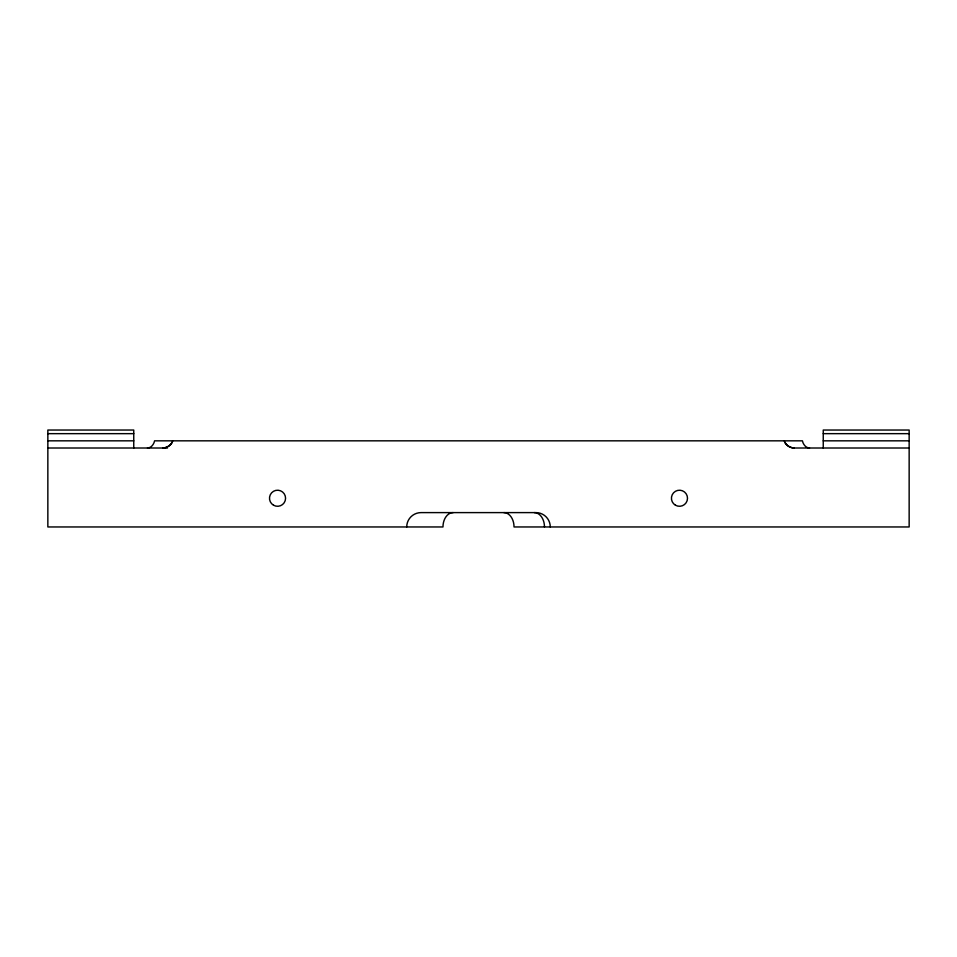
<?xml version="1.0" encoding="UTF-8"?>
<svg xmlns="http://www.w3.org/2000/svg" width="957" height="957" viewBox="0 0 957 957"><rect width="100%" height="100%" fill="white"/><g stroke="black" fill="none" stroke-linecap="round" stroke-linejoin="round"><path stroke-width="1.44" d="M172.009 442.624A10.766 10.766 0 0 1 162.69 448.008C167.092 447.948 171.399 445.089 172.762 440.83M47.85 433.653L133.753 433.653M823.247 433.653L909.15 433.653M47.85 440.83L133.753 440.83M823.247 440.83L909.15 440.83M47.85 448.008L167.499 448.008M784.238 440.83C785.601 445.089 789.908 447.948 794.31 448.008L909.15 448.008M823.247 448.008L823.247 430.04L909.15 430.04L909.15 526.96L514.029 526.96A14.355 10.156 -90 0 0 503.872 512.605M133.753 448.008L133.753 430.04L47.85 430.04L47.85 526.96L442.971 526.96A14.355 10.156 -90 0 1 453.128 512.605M794.31 448.008A10.766 10.766 0 0 1 784.991 442.624M550.275 526.96A14.355 14.355 0 0 0 535.92 512.605L421.08 512.605A14.355 14.355 0 0 0 406.725 526.96M809.538 448.008A10.766 7.608 -90 0 1 802.947 442.624L802.421 440.83L154.579 440.83L154.053 442.624A10.766 7.608 90 0 1 147.462 448.008M534.329 512.605A14.355 10.156 -90 0 1 544.473 526.96M273.511 505.212A8.039 8.039 0 0 0 285.569 498.25A8.039 8.039 0 0 0 273.511 491.288A8.039 8.039 0 0 0 273.511 505.212M675.451 505.212A8.039 8.039 0 0 0 687.509 498.25A8.039 8.039 0 0 0 675.451 491.288A8.039 8.039 0 0 0 675.451 505.212"/></g></svg>
